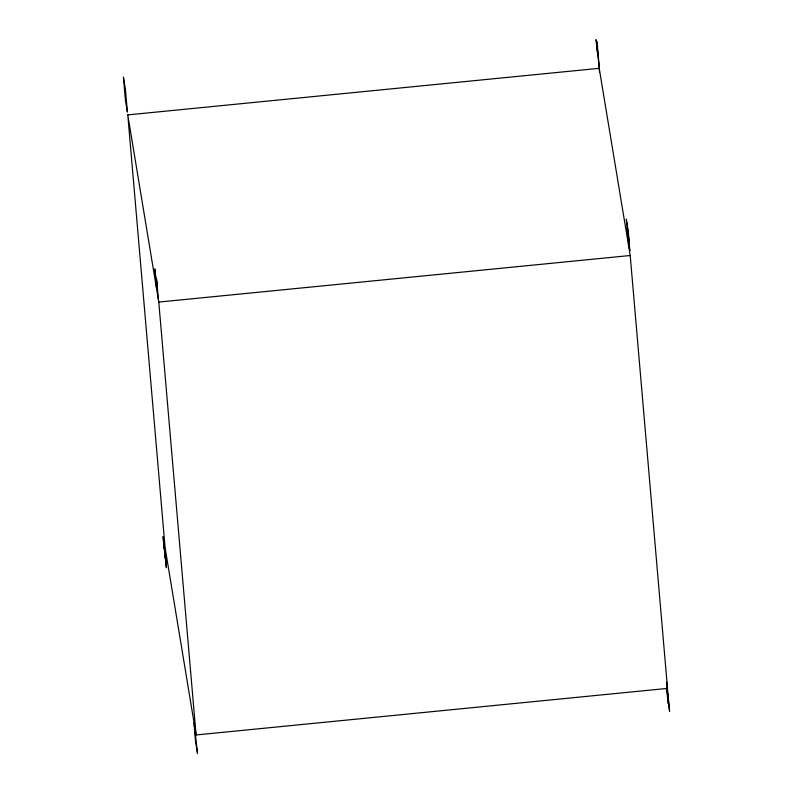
<?xml version="1.0" encoding="UTF-8"?>
<svg xmlns="http://www.w3.org/2000/svg" width="793" height="793" viewBox="0 0 793 793"><rect width="100%" height="100%" fill="white"/><g stroke="black" fill="none" stroke-linecap="round" stroke-linejoin="round"><path stroke-width="1.19" d="M127.782 114.896L599.211 68.317L630.207 255.505L667.518 688.393L196.089 734.962L165.103 547.775L127.782 114.896L158.778 302.074L196.089 734.962M158.778 302.074L630.207 255.505M666.566 682.347L667.012 685.063M628.472 235.65C624.557 207.498 631.03 265.14 628.482 235.779M666.516 682.307L667.518 688.393M667.27 686.966L669.579 711.331L667.131 689.404L668.34 703.837L667.855 699.188M164.389 550.362L165.668 560.175L165.311 554.01M667.656 698.861L666.665 687.908M164.072 548.885L163.09 536.613L166.391 567.798L163.824 541.024L165.231 555.249L164.775 549.926L165.231 553.137M599.211 68.317L599.538 72.014M158.372 299.248L156.776 280.692L156.399 278.432L157.411 290.139L154.813 268.827L156.409 287.383M194.344 725.377L197.516 753.35L195.554 741.485L193.968 723.107M629.751 250.122L629.731 250.856L626.282 219.116L628.244 230.981L629.751 250.122M597.129 42.247L595.959 39.65L599.369 68.307L597.129 42.247M597.238 47.808L596.832 46.698L597.724 53.409L597.238 47.808M125.383 88.905L123.421 77.04L125.423 100.205L127.386 112.071L125.383 88.905"/></g></svg>
